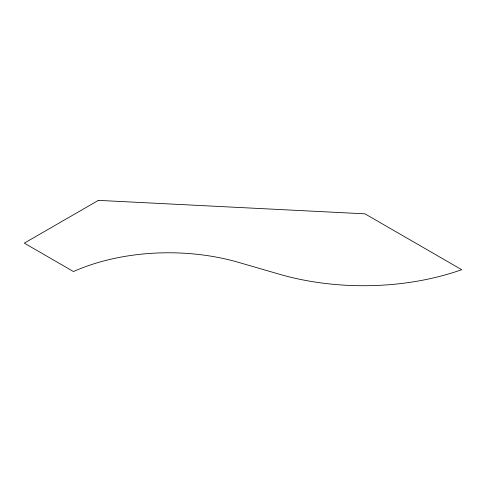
<?xml version="1.0" encoding="UTF-8"?>
<svg xmlns="http://www.w3.org/2000/svg" width="486" height="486" viewBox="0 0 486 486"><rect width="100%" height="100%" fill="white"/><g stroke="black" fill="none" stroke-linecap="round" stroke-linejoin="round"><path stroke-width="0.73" d="M98.403 200.372L24.3 243.152L73.471 271.54A155.49 89.77 0 0 1 238.419 262.337L279.31 274.201A187.517 108.263 0 0 0 461.7 269.694L364.95 213.834L98.403 200.372"/></g></svg>
